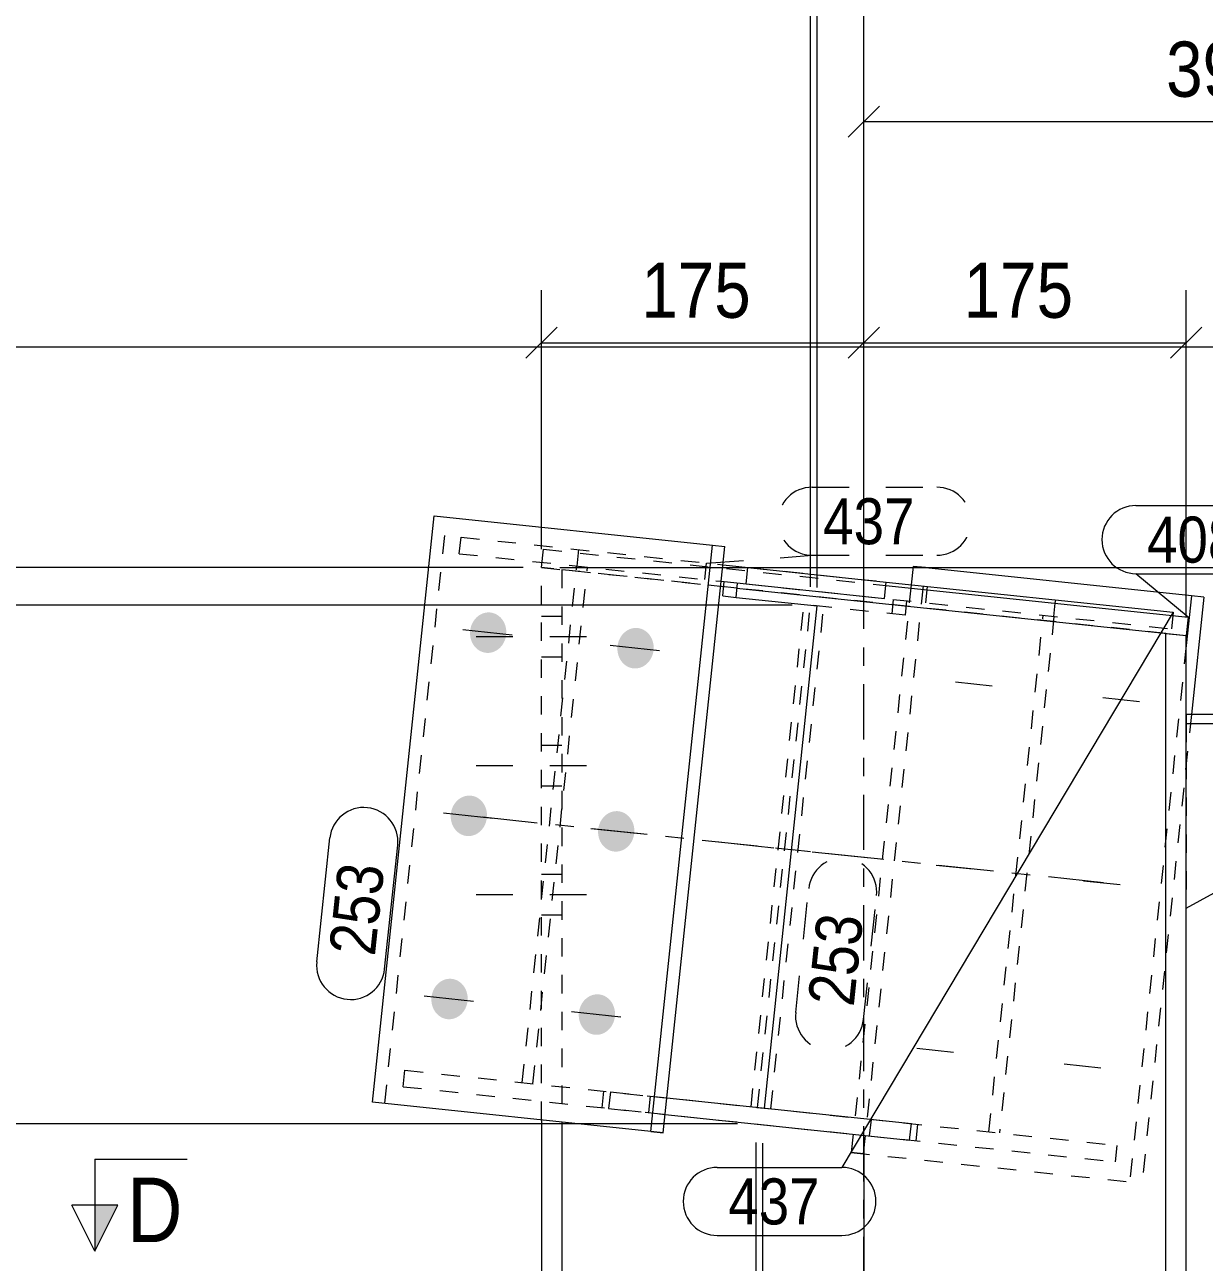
# Model space of a CAD drawing. Header units: millimetres. Extents: x 2 to 825, y 1 to 579.
# Drawn here: x 290.6 to 354.6, y 452.1 to 519.3 of the extents above; entities that cross this region are included whole.
import ezdxf

# ---------------------------------------------------------------- set-up
doc = ezdxf.new("R2010")
doc.units = ezdxf.units.MM
for name, pattern in [('XKITLINE00', [0]), ('XKITLINE01', [4, 1, -1, 1, -1]), ('XKITLINE02', [4, 2, -2]), ('XKITLINE03', [6, 3, -1, 1, -1])]:
    doc.linetypes.add(name, pattern=pattern)
for name, color, linetype, lineweight in [('Bolt', 3, 'Continuous', 0), ('Dimensions', 7, 'Continuous', 0), ('Part', 2, 'Continuous', 0), ('PartMark', 7, 'Continuous', 0), ('Section', 6, 'Continuous', 0)]:
    doc.layers.add(name, color=color, linetype=linetype, lineweight=lineweight)
doc.styles.add('ARIAL', font='ARIAL.TTF')

# ---------------------------------------------------------------- blocks, each defined once
blk = doc.blocks.new('*A13')
at = {"layer": 'Bolt'}
for points in [[(319.763, 440.941), (318.663, 440.941), (318.663, 443.141), (319.763, 443.141)], [(319.763, 440.941), (318.663, 440.941), (318.663, 443.141), (319.763, 443.141)], [(319.763, 433.941), (318.663, 433.941), (318.663, 436.141), (319.763, 436.141)], [(319.763, 433.941), (318.663, 433.941), (318.663, 436.141), (319.763, 436.141)], [(319.763, 426.941), (318.663, 426.941), (318.663, 429.141), (319.763, 429.141)], [(319.763, 426.941), (318.663, 426.941), (318.663, 429.141), (319.763, 429.141)]]:
    blk.add_hatch(color=3, dxfattribs=at).paths.add_polyline_path(points, flags=17)
at = {"layer": 'Bolt', "color": 3, "linetype": 'XKITLINE02', "lineweight": 0}
for p, q in [((319.763, 487.141), (318.663, 487.141)), ((319.763, 487.141), (318.663, 487.141)), ((321.113, 486.041), (315.113, 486.041)), ((321.113, 486.041), (315.113, 486.041)), ((319.763, 484.941), (318.663, 484.941)), ((319.763, 484.941), (318.663, 484.941)), ((319.763, 480.141), (318.663, 480.141)), ((319.763, 480.141), (318.663, 480.141)), ((321.113, 479.041), (315.113, 479.041)), ((321.113, 479.041), (315.113, 479.041)), ((319.763, 477.941), (318.663, 477.941)), ((319.763, 477.941), (318.663, 477.941)), ((319.763, 473.141), (318.663, 473.141)), ((319.763, 473.141), (318.663, 473.141)), ((321.113, 472.041), (315.113, 472.041)), ((321.113, 472.041), (315.113, 472.041)), ((319.763, 470.941), (318.663, 470.941)), ((319.763, 470.941), (318.663, 470.941))]:
    blk.add_line(p, q, dxfattribs=at)
at = {"layer": 'Bolt', "color": 3, "linetype": 'XKITLINE00', "lineweight": 0}
for p, q in [((319.763, 443.141), (318.663, 443.141)), ((319.763, 443.141), (318.663, 443.141)), ((321.113, 442.041), (315.113, 442.041)), ((321.113, 442.041), (315.113, 442.041)), ((319.763, 440.941), (318.663, 440.941)), ((319.763, 440.941), (318.663, 440.941)), ((319.763, 436.141), (318.663, 436.141)), ((319.763, 436.141), (318.663, 436.141)), ((321.113, 435.041), (315.113, 435.041)), ((321.113, 435.041), (315.113, 435.041)), ((319.763, 433.941), (318.663, 433.941)), ((319.763, 433.941), (318.663, 433.941)), ((319.763, 429.141), (318.663, 429.141)), ((319.763, 429.141), (318.663, 429.141)), ((321.113, 428.041), (315.113, 428.041)), ((321.113, 428.041), (315.113, 428.041)), ((319.763, 426.941), (318.663, 426.941)), ((319.763, 426.941), (318.663, 426.941))]:
    blk.add_line(p, q, dxfattribs=at)
blk = doc.blocks.new('*A26')
at = {"layer": 'Bolt', "color": 3, "linetype": 'XKITLINE02', "lineweight": 0}
for p, q in [((341.139, 483.596), (343.814, 483.313)), ((349.139, 482.752), (351.814, 482.469)), ((340.09, 473.651), (342.765, 473.369)), ((348.09, 472.807), (350.765, 472.525)), ((339.041, 463.706), (341.716, 463.424)), ((347.041, 462.862), (349.716, 462.58))]:
    blk.add_line(p, q, dxfattribs=at)
blk = doc.blocks.new('*A27')
at = {"layer": 'Bolt'}
for points in [[(316.742, 486.142), (316.739, 486.115), (316.734, 486.088), (316.729, 486.062), (316.724, 486.035), (316.718, 486.009), (316.711, 485.983), (316.704, 485.957), (316.696, 485.931), (316.688, 485.906), (316.679, 485.88), (316.67, 485.855), (316.66, 485.831), (316.649, 485.806), (316.638, 485.782), (316.627, 485.758), (316.615, 485.734), (316.602, 485.711), (316.589, 485.688), (316.576, 485.665), (316.562, 485.643), (316.547, 485.621), (316.532, 485.599), (316.517, 485.578), (316.501, 485.557), (316.484, 485.537), (316.468, 485.517), (316.45, 485.498), (316.433, 485.479), (316.415, 485.461), (316.396, 485.443), (316.378, 485.425), (316.358, 485.408), (316.339, 485.392), (316.319, 485.376), (316.299, 485.361), (316.278, 485.346), (316.257, 485.332), (316.236, 485.318), (316.215, 485.305), (316.193, 485.292), (316.171, 485.28), (316.149, 485.269), (316.127, 485.258), (316.104, 485.248), (316.081, 485.239), (316.058, 485.23), (316.035, 485.221), (316.012, 485.214), (315.988, 485.207), (315.965, 485.201), (315.941, 485.195), (315.917, 485.19), (315.893, 485.185), (315.869, 485.182), (315.845, 485.179), (315.821, 485.176), (315.797, 485.174), (315.773, 485.173), (315.749, 485.173), (315.725, 485.173), (315.7, 485.174), (315.676, 485.175), (315.652, 485.178), (315.628, 485.181), (315.604, 485.184), (315.581, 485.188), (315.557, 485.193), (315.533, 485.199), (315.51, 485.205), (315.487, 485.211), (315.464, 485.219), (315.441, 485.227), (315.418, 485.236), (315.396, 485.245), (315.373, 485.255), (315.351, 485.265), (315.33, 485.276), (315.308, 485.288), (315.287, 485.3), (315.266, 485.313), (315.245, 485.327), (315.225, 485.341), (315.205, 485.355), (315.185, 485.371), (315.166, 485.386), (315.147, 485.403), (315.129, 485.419), (315.11, 485.437), (315.093, 485.454), (315.075, 485.473), (315.058, 485.491), (315.042, 485.511), (315.026, 485.53), (315.01, 485.55), (314.995, 485.571), (314.98, 485.592), (314.966, 485.613), (314.952, 485.635), (314.939, 485.657), (314.926, 485.68), (314.914, 485.703), (314.902, 485.726), (314.891, 485.75), (314.88, 485.773), (314.87, 485.798), (314.86, 485.822), (314.851, 485.847), (314.842, 485.872), (314.834, 485.897), (314.827, 485.923), (314.82, 485.948), (314.814, 485.974), (314.808, 486), (314.803, 486.026), (314.798, 486.053), (314.795, 486.079), (314.791, 486.106), (314.788, 486.133), (314.786, 486.159), (314.785, 486.186), (314.784, 486.213), (314.783, 486.24), (314.783, 486.267), (314.784, 486.294), (314.785, 486.321), (314.787, 486.348), (314.79, 486.375), (314.793, 486.402), (314.797, 486.428), (314.801, 486.455), (314.806, 486.481), (314.811, 486.508), (314.817, 486.534), (314.824, 486.56), (314.831, 486.586), (314.839, 486.612), (314.847, 486.637), (314.856, 486.663), (314.865, 486.688), (314.875, 486.713), (314.886, 486.737), (314.897, 486.762), (314.908, 486.786), (314.921, 486.809), (314.933, 486.833), (314.946, 486.856), (314.96, 486.878), (314.974, 486.901), (314.988, 486.922), (315.003, 486.944), (315.019, 486.965), (315.035, 486.986), (315.051, 487.006), (315.068, 487.026), (315.085, 487.045), (315.103, 487.064), (315.121, 487.083), (315.139, 487.101), (315.158, 487.118), (315.177, 487.135), (315.197, 487.151), (315.216, 487.167), (315.237, 487.183), (315.257, 487.197), (315.278, 487.212), (315.299, 487.225), (315.32, 487.238), (315.342, 487.251), (315.364, 487.263), (315.386, 487.274), (315.409, 487.285), (315.431, 487.295), (315.454, 487.305), (315.477, 487.313), (315.5, 487.322), (315.523, 487.329), (315.547, 487.336), (315.571, 487.343), (315.594, 487.348), (315.618, 487.353), (315.642, 487.358), (315.666, 487.362), (315.69, 487.365), (315.714, 487.367), (315.738, 487.369), (315.763, 487.37), (315.787, 487.37), (315.811, 487.37), (315.835, 487.369), (315.859, 487.368), (315.883, 487.366), (315.907, 487.363), (315.931, 487.359), (315.955, 487.355), (315.978, 487.35), (316.002, 487.345), (316.025, 487.339), (316.049, 487.332), (316.072, 487.324), (316.095, 487.316), (316.117, 487.308), (316.14, 487.298), (316.162, 487.288), (316.184, 487.278), (316.206, 487.267), (316.227, 487.255), (316.248, 487.243), (316.269, 487.23), (316.29, 487.216), (316.31, 487.202), (316.33, 487.188), (316.35, 487.173), (316.369, 487.157), (316.388, 487.141), (316.407, 487.124), (316.425, 487.107), (316.443, 487.089), (316.46, 487.071), (316.477, 487.052), (316.494, 487.033), (316.51, 487.013), (316.525, 486.993), (316.541, 486.972), (316.555, 486.951), (316.57, 486.93), (316.583, 486.908), (316.597, 486.886), (316.61, 486.863), (316.622, 486.84), (316.634, 486.817), (316.645, 486.794), (316.656, 486.77), (316.666, 486.746), (316.675, 486.721), (316.684, 486.696), (316.693, 486.671), (316.701, 486.646), (316.708, 486.621), (316.715, 486.595), (316.722, 486.569), (316.727, 486.543), (316.732, 486.517), (316.737, 486.49), (316.741, 486.464), (316.744, 486.437), (316.747, 486.411), (316.749, 486.384), (316.751, 486.357), (316.752, 486.33), (316.752, 486.303), (316.752, 486.276), (316.751, 486.249), (316.75, 486.222), (316.748, 486.195), (316.746, 486.168)], [(324.743, 485.298), (324.739, 485.271), (324.735, 485.244), (324.73, 485.218), (324.724, 485.191), (324.718, 485.165), (324.712, 485.139), (324.704, 485.113), (324.697, 485.087), (324.688, 485.062), (324.68, 485.037), (324.67, 485.011), (324.66, 484.987), (324.65, 484.962), (324.639, 484.938), (324.627, 484.914), (324.615, 484.89), (324.603, 484.867), (324.59, 484.844), (324.576, 484.821), (324.562, 484.799), (324.547, 484.777), (324.532, 484.755), (324.517, 484.734), (324.501, 484.713), (324.485, 484.693), (324.468, 484.673), (324.451, 484.654), (324.433, 484.635), (324.415, 484.617), (324.397, 484.599), (324.378, 484.581), (324.359, 484.564), (324.339, 484.548), (324.319, 484.532), (324.299, 484.517), (324.279, 484.502), (324.258, 484.488), (324.237, 484.474), (324.215, 484.461), (324.194, 484.448), (324.172, 484.436), (324.15, 484.425), (324.127, 484.414), (324.105, 484.404), (324.082, 484.395), (324.059, 484.386), (324.036, 484.378), (324.012, 484.37), (323.989, 484.363), (323.965, 484.357), (323.941, 484.351), (323.918, 484.346), (323.894, 484.341), (323.87, 484.338), (323.846, 484.335), (323.821, 484.332), (323.797, 484.33), (323.773, 484.329), (323.749, 484.329), (323.725, 484.329), (323.701, 484.33), (323.677, 484.332), (323.653, 484.334), (323.629, 484.337), (323.605, 484.34), (323.581, 484.344), (323.557, 484.349), (323.534, 484.355), (323.51, 484.361), (323.487, 484.367), (323.464, 484.375), (323.441, 484.383), (323.418, 484.392), (323.396, 484.401), (323.374, 484.411), (323.352, 484.421), (323.33, 484.432), (323.308, 484.444), (323.287, 484.456), (323.266, 484.469), (323.246, 484.483), (323.225, 484.497), (323.205, 484.512), (323.186, 484.527), (323.166, 484.542), (323.147, 484.559), (323.129, 484.575), (323.111, 484.593), (323.093, 484.61), (323.075, 484.629), (323.058, 484.647), (323.042, 484.667), (323.026, 484.686), (323.01, 484.707), (322.995, 484.727), (322.98, 484.748), (322.966, 484.769), (322.952, 484.791), (322.939, 484.813), (322.926, 484.836), (322.914, 484.859), (322.902, 484.882), (322.891, 484.906), (322.88, 484.93), (322.87, 484.954), (322.86, 484.978), (322.851, 485.003), (322.843, 485.028), (322.835, 485.053), (322.827, 485.079), (322.82, 485.104), (322.814, 485.13), (322.808, 485.156), (322.803, 485.182), (322.799, 485.209), (322.795, 485.235), (322.791, 485.262), (322.789, 485.289), (322.786, 485.315), (322.785, 485.342), (322.784, 485.369), (322.783, 485.396), (322.784, 485.423), (322.784, 485.45), (322.786, 485.477), (322.788, 485.504), (322.79, 485.531), (322.793, 485.558), (322.797, 485.584), (322.801, 485.611), (322.806, 485.638), (322.812, 485.664), (322.818, 485.69), (322.824, 485.716), (322.831, 485.742), (322.839, 485.768), (322.848, 485.794), (322.856, 485.819), (322.866, 485.844), (322.876, 485.869), (322.886, 485.893), (322.897, 485.918), (322.909, 485.942), (322.921, 485.965), (322.933, 485.989), (322.946, 486.012), (322.96, 486.034), (322.974, 486.057), (322.989, 486.079), (323.004, 486.1), (323.019, 486.121), (323.035, 486.142), (323.051, 486.162), (323.068, 486.182), (323.085, 486.201), (323.103, 486.22), (323.121, 486.239), (323.139, 486.257), (323.158, 486.274), (323.177, 486.291), (323.197, 486.307), (323.217, 486.323), (323.237, 486.339), (323.257, 486.354), (323.278, 486.368), (323.299, 486.381), (323.321, 486.395), (323.342, 486.407), (323.364, 486.419), (323.386, 486.43), (323.409, 486.441), (323.431, 486.451), (323.454, 486.461), (323.477, 486.47), (323.5, 486.478), (323.524, 486.485), (323.547, 486.492), (323.571, 486.499), (323.595, 486.504), (323.618, 486.509), (323.642, 486.514), (323.666, 486.518), (323.69, 486.521), (323.714, 486.523), (323.739, 486.525), (323.763, 486.526), (323.787, 486.526), (323.811, 486.526), (323.835, 486.525), (323.859, 486.524), (323.883, 486.522), (323.907, 486.519), (323.931, 486.515), (323.955, 486.511), (323.979, 486.506), (324.002, 486.501), (324.026, 486.495), (324.049, 486.488), (324.072, 486.48), (324.095, 486.472), (324.117, 486.464), (324.14, 486.454), (324.162, 486.445), (324.184, 486.434), (324.206, 486.423), (324.228, 486.411), (324.249, 486.399), (324.27, 486.386), (324.29, 486.372), (324.311, 486.358), (324.331, 486.344), (324.35, 486.329), (324.37, 486.313), (324.389, 486.297), (324.407, 486.28), (324.425, 486.263), (324.443, 486.245), (324.461, 486.227), (324.477, 486.208), (324.494, 486.189), (324.51, 486.169), (324.526, 486.149), (324.541, 486.128), (324.556, 486.107), (324.57, 486.086), (324.584, 486.064), (324.597, 486.042), (324.61, 486.019), (324.622, 485.996), (324.634, 485.973), (324.645, 485.95), (324.656, 485.926), (324.666, 485.902), (324.676, 485.877), (324.685, 485.852), (324.693, 485.827), (324.701, 485.802), (324.709, 485.777), (324.716, 485.751), (324.722, 485.725), (324.728, 485.699), (324.733, 485.673), (324.737, 485.647), (324.741, 485.62), (324.745, 485.593), (324.747, 485.567), (324.75, 485.54), (324.751, 485.513), (324.752, 485.486), (324.753, 485.459), (324.752, 485.432), (324.752, 485.405), (324.75, 485.378), (324.748, 485.351), (324.746, 485.325)], [(315.693, 476.197), (315.69, 476.17), (315.685, 476.143), (315.68, 476.117), (315.675, 476.091), (315.669, 476.064), (315.662, 476.038), (315.655, 476.012), (315.647, 475.986), (315.639, 475.961), (315.63, 475.936), (315.621, 475.911), (315.611, 475.886), (315.6, 475.861), (315.589, 475.837), (315.578, 475.813), (315.566, 475.789), (315.553, 475.766), (315.54, 475.743), (315.527, 475.72), (315.513, 475.698), (315.498, 475.676), (315.483, 475.654), (315.468, 475.633), (315.452, 475.613), (315.435, 475.592), (315.419, 475.572), (315.401, 475.553), (315.384, 475.534), (315.366, 475.516), (315.347, 475.498), (315.328, 475.48), (315.309, 475.463), (315.29, 475.447), (315.27, 475.431), (315.25, 475.416), (315.229, 475.401), (315.208, 475.387), (315.187, 475.373), (315.166, 475.36), (315.144, 475.347), (315.122, 475.335), (315.1, 475.324), (315.078, 475.313), (315.055, 475.303), (315.032, 475.294), (315.009, 475.285), (314.986, 475.277), (314.963, 475.269), (314.939, 475.262), (314.916, 475.256), (314.892, 475.25), (314.868, 475.245), (314.844, 475.241), (314.82, 475.237), (314.796, 475.234), (314.772, 475.231), (314.748, 475.23), (314.724, 475.228), (314.7, 475.228), (314.676, 475.228), (314.651, 475.229), (314.627, 475.231), (314.603, 475.233), (314.579, 475.236), (314.555, 475.239), (314.532, 475.243), (314.508, 475.248), (314.484, 475.254), (314.461, 475.26), (314.438, 475.267), (314.415, 475.274), (314.392, 475.282), (314.369, 475.291), (314.347, 475.3), (314.324, 475.31), (314.302, 475.32), (314.281, 475.332), (314.259, 475.343), (314.238, 475.356), (314.217, 475.368), (314.196, 475.382), (314.176, 475.396), (314.156, 475.411), (314.136, 475.426), (314.117, 475.442), (314.098, 475.458), (314.079, 475.475), (314.061, 475.492), (314.043, 475.51), (314.026, 475.528), (314.009, 475.547), (313.993, 475.566), (313.976, 475.585), (313.961, 475.606), (313.946, 475.626), (313.931, 475.647), (313.917, 475.669), (313.903, 475.69), (313.89, 475.713), (313.877, 475.735), (313.865, 475.758), (313.853, 475.781), (313.842, 475.805), (313.831, 475.829), (313.821, 475.853), (313.811, 475.877), (313.802, 475.902), (313.793, 475.927), (313.785, 475.952), (313.778, 475.978), (313.771, 476.003), (313.765, 476.029), (313.759, 476.055), (313.754, 476.082), (313.749, 476.108), (313.745, 476.134), (313.742, 476.161), (313.739, 476.188), (313.737, 476.215), (313.736, 476.241), (313.734, 476.268), (313.734, 476.295), (313.734, 476.322), (313.735, 476.349), (313.736, 476.376), (313.738, 476.403), (313.741, 476.43), (313.744, 476.457), (313.748, 476.483), (313.752, 476.51), (313.757, 476.537), (313.762, 476.563), (313.768, 476.589), (313.775, 476.615), (313.782, 476.641), (313.79, 476.667), (313.798, 476.693), (313.807, 476.718), (313.816, 476.743), (313.826, 476.768), (313.837, 476.792), (313.848, 476.817), (313.859, 476.841), (313.871, 476.864), (313.884, 476.888), (313.897, 476.911), (313.911, 476.933), (313.925, 476.956), (313.939, 476.978), (313.954, 476.999), (313.97, 477.02), (313.986, 477.041), (314.002, 477.061), (314.019, 477.081), (314.036, 477.1), (314.054, 477.119), (314.072, 477.138), (314.09, 477.156), (314.109, 477.173), (314.128, 477.19), (314.147, 477.207), (314.167, 477.222), (314.188, 477.238), (314.208, 477.253), (314.229, 477.267), (314.25, 477.281), (314.271, 477.294), (314.293, 477.306), (314.315, 477.318), (314.337, 477.329), (314.359, 477.34), (314.382, 477.35), (314.405, 477.36), (314.428, 477.369), (314.451, 477.377), (314.474, 477.385), (314.498, 477.392), (314.521, 477.398), (314.545, 477.404), (314.569, 477.409), (314.593, 477.413), (314.617, 477.417), (314.641, 477.42), (314.665, 477.422), (314.689, 477.424), (314.713, 477.425), (314.738, 477.426), (314.762, 477.425), (314.786, 477.424), (314.81, 477.423), (314.834, 477.421), (314.858, 477.418), (314.882, 477.414), (314.906, 477.41), (314.929, 477.405), (314.953, 477.4), (314.976, 477.394), (314.999, 477.387), (315.023, 477.38), (315.045, 477.372), (315.068, 477.363), (315.091, 477.354), (315.113, 477.344), (315.135, 477.333), (315.157, 477.322), (315.178, 477.31), (315.199, 477.298), (315.22, 477.285), (315.241, 477.272), (315.261, 477.258), (315.281, 477.243), (315.301, 477.228), (315.32, 477.212), (315.339, 477.196), (315.358, 477.179), (315.376, 477.162), (315.394, 477.144), (315.411, 477.126), (315.428, 477.107), (315.445, 477.088), (315.461, 477.068), (315.476, 477.048), (315.492, 477.027), (315.506, 477.006), (315.521, 476.985), (315.534, 476.963), (315.548, 476.941), (315.56, 476.918), (315.573, 476.896), (315.585, 476.872), (315.596, 476.849), (315.606, 476.825), (315.617, 476.801), (315.626, 476.776), (315.635, 476.751), (315.644, 476.727), (315.652, 476.701), (315.659, 476.676), (315.666, 476.65), (315.672, 476.624), (315.678, 476.598), (315.683, 476.572), (315.688, 476.546), (315.692, 476.519), (315.695, 476.493), (315.698, 476.466), (315.7, 476.439), (315.702, 476.412), (315.703, 476.385), (315.703, 476.358), (315.703, 476.331), (315.702, 476.304), (315.701, 476.277), (315.699, 476.251), (315.696, 476.224)], [(323.694, 475.353), (323.69, 475.326), (323.686, 475.3), (323.681, 475.273), (323.675, 475.247), (323.669, 475.22), (323.663, 475.194), (323.655, 475.168), (323.648, 475.143), (323.639, 475.117), (323.631, 475.092), (323.621, 475.067), (323.611, 475.042), (323.601, 475.017), (323.59, 474.993), (323.578, 474.969), (323.566, 474.945), (323.554, 474.922), (323.54, 474.899), (323.527, 474.876), (323.513, 474.854), (323.498, 474.832), (323.483, 474.81), (323.468, 474.789), (323.452, 474.769), (323.436, 474.748), (323.419, 474.729), (323.402, 474.709), (323.384, 474.69), (323.366, 474.672), (323.348, 474.654), (323.329, 474.636), (323.31, 474.619), (323.29, 474.603), (323.27, 474.587), (323.25, 474.572), (323.23, 474.557), (323.209, 474.543), (323.188, 474.529), (323.166, 474.516), (323.145, 474.503), (323.123, 474.492), (323.101, 474.48), (323.078, 474.469), (323.056, 474.459), (323.033, 474.45), (323.01, 474.441), (322.987, 474.433), (322.963, 474.425), (322.94, 474.418), (322.916, 474.412), (322.892, 474.406), (322.869, 474.401), (322.845, 474.397), (322.821, 474.393), (322.797, 474.39), (322.772, 474.387), (322.748, 474.386), (322.724, 474.385), (322.7, 474.384), (322.676, 474.384), (322.652, 474.385), (322.628, 474.387), (322.604, 474.389), (322.58, 474.392), (322.556, 474.395), (322.532, 474.399), (322.508, 474.404), (322.485, 474.41), (322.461, 474.416), (322.438, 474.423), (322.415, 474.43), (322.392, 474.438), (322.369, 474.447), (322.347, 474.456), (322.325, 474.466), (322.303, 474.476), (322.281, 474.488), (322.259, 474.499), (322.238, 474.512), (322.217, 474.525), (322.197, 474.538), (322.176, 474.552), (322.156, 474.567), (322.137, 474.582), (322.117, 474.598), (322.098, 474.614), (322.08, 474.631), (322.062, 474.648), (322.044, 474.666), (322.026, 474.684), (322.009, 474.703), (321.993, 474.722), (321.977, 474.742), (321.961, 474.762), (321.946, 474.782), (321.931, 474.803), (321.917, 474.825), (321.903, 474.846), (321.89, 474.869), (321.877, 474.891), (321.865, 474.914), (321.853, 474.937), (321.842, 474.961), (321.831, 474.985), (321.821, 475.009), (321.811, 475.033), (321.802, 475.058), (321.794, 475.083), (321.786, 475.108), (321.778, 475.134), (321.771, 475.159), (321.765, 475.185), (321.759, 475.211), (321.754, 475.238), (321.75, 475.264), (321.746, 475.29), (321.742, 475.317), (321.74, 475.344), (321.737, 475.371), (321.736, 475.397), (321.735, 475.424), (321.734, 475.451), (321.735, 475.478), (321.735, 475.505), (321.737, 475.532), (321.739, 475.559), (321.741, 475.586), (321.744, 475.613), (321.748, 475.64), (321.752, 475.666), (321.757, 475.693), (321.763, 475.719), (321.769, 475.745), (321.775, 475.771), (321.782, 475.797), (321.79, 475.823), (321.798, 475.849), (321.807, 475.874), (321.817, 475.899), (321.827, 475.924), (321.837, 475.948), (321.848, 475.973), (321.86, 475.997), (321.872, 476.02), (321.884, 476.044), (321.897, 476.067), (321.911, 476.089), (321.925, 476.112), (321.94, 476.134), (321.955, 476.155), (321.97, 476.176), (321.986, 476.197), (322.002, 476.217), (322.019, 476.237), (322.036, 476.257), (322.054, 476.275), (322.072, 476.294), (322.09, 476.312), (322.109, 476.329), (322.128, 476.346), (322.148, 476.363), (322.168, 476.379), (322.188, 476.394), (322.208, 476.409), (322.229, 476.423), (322.25, 476.437), (322.272, 476.45), (322.293, 476.462), (322.315, 476.474), (322.337, 476.485), (322.36, 476.496), (322.382, 476.506), (322.405, 476.516), (322.428, 476.525), (322.451, 476.533), (322.475, 476.541), (322.498, 476.548), (322.522, 476.554), (322.546, 476.56), (322.569, 476.565), (322.593, 476.569), (322.617, 476.573), (322.641, 476.576), (322.665, 476.578), (322.69, 476.58), (322.714, 476.581), (322.738, 476.582), (322.762, 476.581), (322.786, 476.581), (322.81, 476.579), (322.834, 476.577), (322.858, 476.574), (322.882, 476.57), (322.906, 476.566), (322.93, 476.561), (322.953, 476.556), (322.977, 476.55), (323, 476.543), (323.023, 476.536), (323.046, 476.528), (323.068, 476.519), (323.091, 476.51), (323.113, 476.5), (323.135, 476.489), (323.157, 476.478), (323.178, 476.466), (323.2, 476.454), (323.221, 476.441), (323.241, 476.428), (323.262, 476.414), (323.282, 476.399), (323.301, 476.384), (323.321, 476.368), (323.34, 476.352), (323.358, 476.335), (323.376, 476.318), (323.394, 476.3), (323.411, 476.282), (323.428, 476.263), (323.445, 476.244), (323.461, 476.224), (323.477, 476.204), (323.492, 476.183), (323.507, 476.162), (323.521, 476.141), (323.535, 476.119), (323.548, 476.097), (323.561, 476.075), (323.573, 476.052), (323.585, 476.028), (323.596, 476.005), (323.607, 475.981), (323.617, 475.957), (323.627, 475.932), (323.636, 475.908), (323.644, 475.883), (323.652, 475.857), (323.66, 475.832), (323.666, 475.806), (323.673, 475.78), (323.678, 475.754), (323.684, 475.728), (323.688, 475.702), (323.692, 475.675), (323.695, 475.649), (323.698, 475.622), (323.7, 475.595), (323.702, 475.568), (323.703, 475.541), (323.704, 475.514), (323.703, 475.487), (323.703, 475.46), (323.701, 475.434), (323.699, 475.407), (323.697, 475.38)], [(314.644, 466.252), (314.641, 466.225), (314.636, 466.199), (314.631, 466.172), (314.626, 466.146), (314.62, 466.119), (314.613, 466.093), (314.606, 466.067), (314.598, 466.042), (314.59, 466.016), (314.581, 465.991), (314.572, 465.966), (314.562, 465.941), (314.551, 465.916), (314.54, 465.892), (314.529, 465.868), (314.517, 465.844), (314.504, 465.821), (314.491, 465.798), (314.478, 465.775), (314.464, 465.753), (314.449, 465.731), (314.434, 465.71), (314.419, 465.688), (314.403, 465.668), (314.386, 465.647), (314.369, 465.628), (314.352, 465.608), (314.335, 465.589), (314.317, 465.571), (314.298, 465.553), (314.279, 465.536), (314.26, 465.519), (314.241, 465.502), (314.221, 465.486), (314.201, 465.471), (314.18, 465.456), (314.159, 465.442), (314.138, 465.428), (314.117, 465.415), (314.095, 465.403), (314.073, 465.391), (314.051, 465.379), (314.029, 465.369), (314.006, 465.358), (313.983, 465.349), (313.96, 465.34), (313.937, 465.332), (313.914, 465.324), (313.89, 465.317), (313.867, 465.311), (313.843, 465.305), (313.819, 465.3), (313.795, 465.296), (313.771, 465.292), (313.747, 465.289), (313.723, 465.286), (313.699, 465.285), (313.675, 465.284), (313.651, 465.283), (313.626, 465.283), (313.602, 465.284), (313.578, 465.286), (313.554, 465.288), (313.53, 465.291), (313.506, 465.294), (313.483, 465.299), (313.459, 465.303), (313.435, 465.309), (313.412, 465.315), (313.389, 465.322), (313.366, 465.329), (313.343, 465.337), (313.32, 465.346), (313.298, 465.355), (313.275, 465.365), (313.253, 465.376), (313.232, 465.387), (313.21, 465.398), (313.189, 465.411), (313.168, 465.424), (313.147, 465.437), (313.127, 465.451), (313.107, 465.466), (313.087, 465.481), (313.068, 465.497), (313.049, 465.513), (313.03, 465.53), (313.012, 465.547), (312.994, 465.565), (312.977, 465.583), (312.96, 465.602), (312.944, 465.621), (312.927, 465.641), (312.912, 465.661), (312.897, 465.681), (312.882, 465.702), (312.868, 465.724), (312.854, 465.746), (312.841, 465.768), (312.828, 465.79), (312.815, 465.813), (312.804, 465.836), (312.792, 465.86), (312.782, 465.884), (312.772, 465.908), (312.762, 465.932), (312.753, 465.957), (312.744, 465.982), (312.736, 466.007), (312.729, 466.033), (312.722, 466.059), (312.716, 466.084), (312.71, 466.111), (312.705, 466.137), (312.7, 466.163), (312.696, 466.19), (312.693, 466.216), (312.69, 466.243), (312.688, 466.27), (312.686, 466.297), (312.685, 466.323), (312.685, 466.35), (312.685, 466.377), (312.686, 466.404), (312.687, 466.431), (312.689, 466.458), (312.692, 466.485), (312.695, 466.512), (312.699, 466.539), (312.703, 466.565), (312.708, 466.592), (312.713, 466.618), (312.719, 466.644), (312.726, 466.671), (312.733, 466.697), (312.741, 466.722), (312.749, 466.748), (312.758, 466.773), (312.767, 466.798), (312.777, 466.823), (312.788, 466.848), (312.799, 466.872), (312.81, 466.896), (312.822, 466.92), (312.835, 466.943), (312.848, 466.966), (312.862, 466.989), (312.876, 467.011), (312.89, 467.033), (312.905, 467.054), (312.921, 467.075), (312.937, 467.096), (312.953, 467.116), (312.97, 467.136), (312.987, 467.156), (313.005, 467.175), (313.023, 467.193), (313.041, 467.211), (313.06, 467.228), (313.079, 467.245), (313.098, 467.262), (313.118, 467.278), (313.138, 467.293), (313.159, 467.308), (313.18, 467.322), (313.201, 467.336), (313.222, 467.349), (313.244, 467.361), (313.266, 467.373), (313.288, 467.385), (313.31, 467.395), (313.333, 467.405), (313.356, 467.415), (313.379, 467.424), (313.402, 467.432), (313.425, 467.44), (313.449, 467.447), (313.472, 467.453), (313.496, 467.459), (313.52, 467.464), (313.544, 467.468), (313.568, 467.472), (313.592, 467.475), (313.616, 467.477), (313.64, 467.479), (313.664, 467.48), (313.689, 467.481), (313.713, 467.481), (313.737, 467.48), (313.761, 467.478), (313.785, 467.476), (313.809, 467.473), (313.833, 467.47), (313.857, 467.465), (313.88, 467.461), (313.904, 467.455), (313.927, 467.449), (313.95, 467.442), (313.974, 467.435), (313.996, 467.427), (314.019, 467.418), (314.042, 467.409), (314.064, 467.399), (314.086, 467.388), (314.108, 467.377), (314.129, 467.365), (314.15, 467.353), (314.171, 467.34), (314.192, 467.327), (314.212, 467.313), (314.232, 467.298), (314.252, 467.283), (314.271, 467.267), (314.29, 467.251), (314.309, 467.234), (314.327, 467.217), (314.345, 467.199), (314.362, 467.181), (314.379, 467.162), (314.396, 467.143), (314.412, 467.123), (314.427, 467.103), (314.443, 467.083), (314.457, 467.062), (314.472, 467.04), (314.485, 467.018), (314.499, 466.996), (314.511, 466.974), (314.524, 466.951), (314.535, 466.928), (314.547, 466.904), (314.557, 466.88), (314.568, 466.856), (314.577, 466.831), (314.586, 466.807), (314.595, 466.782), (314.603, 466.756), (314.61, 466.731), (314.617, 466.705), (314.623, 466.679), (314.629, 466.653), (314.634, 466.627), (314.639, 466.601), (314.643, 466.574), (314.646, 466.548), (314.649, 466.521), (314.651, 466.494), (314.653, 466.467), (314.654, 466.44), (314.654, 466.414), (314.654, 466.387), (314.653, 466.36), (314.652, 466.333), (314.65, 466.306), (314.647, 466.279)], [(322.645, 465.408), (322.641, 465.381), (322.637, 465.355), (322.632, 465.328), (322.626, 465.302), (322.62, 465.275), (322.614, 465.249), (322.606, 465.223), (322.599, 465.198), (322.59, 465.172), (322.582, 465.147), (322.572, 465.122), (322.562, 465.097), (322.552, 465.072), (322.541, 465.048), (322.529, 465.024), (322.517, 465), (322.504, 464.977), (322.491, 464.954), (322.478, 464.931), (322.464, 464.909), (322.449, 464.887), (322.434, 464.866), (322.419, 464.845), (322.403, 464.824), (322.387, 464.804), (322.37, 464.784), (322.353, 464.764), (322.335, 464.745), (322.317, 464.727), (322.299, 464.709), (322.28, 464.692), (322.261, 464.675), (322.241, 464.658), (322.221, 464.642), (322.201, 464.627), (322.181, 464.612), (322.16, 464.598), (322.139, 464.584), (322.117, 464.571), (322.096, 464.559), (322.074, 464.547), (322.051, 464.535), (322.029, 464.525), (322.006, 464.515), (321.984, 464.505), (321.961, 464.496), (321.937, 464.488), (321.914, 464.48), (321.891, 464.473), (321.867, 464.467), (321.843, 464.461), (321.819, 464.456), (321.796, 464.452), (321.772, 464.448), (321.747, 464.445), (321.723, 464.443), (321.699, 464.441), (321.675, 464.44), (321.651, 464.439), (321.627, 464.439), (321.603, 464.44), (321.579, 464.442), (321.555, 464.444), (321.531, 464.447), (321.507, 464.45), (321.483, 464.455), (321.459, 464.459), (321.436, 464.465), (321.412, 464.471), (321.389, 464.478), (321.366, 464.485), (321.343, 464.493), (321.32, 464.502), (321.298, 464.511), (321.276, 464.521), (321.254, 464.532), (321.232, 464.543), (321.21, 464.555), (321.189, 464.567), (321.168, 464.58), (321.148, 464.593), (321.127, 464.607), (321.107, 464.622), (321.088, 464.637), (321.068, 464.653), (321.049, 464.669), (321.031, 464.686), (321.013, 464.703), (320.995, 464.721), (320.977, 464.739), (320.96, 464.758), (320.944, 464.777), (320.928, 464.797), (320.912, 464.817), (320.897, 464.837), (320.882, 464.858), (320.868, 464.88), (320.854, 464.902), (320.841, 464.924), (320.828, 464.946), (320.816, 464.969), (320.804, 464.992), (320.793, 465.016), (320.782, 465.04), (320.772, 465.064), (320.762, 465.089), (320.753, 465.113), (320.745, 465.138), (320.737, 465.164), (320.729, 465.189), (320.722, 465.215), (320.716, 465.241), (320.71, 465.267), (320.705, 465.293), (320.701, 465.319), (320.697, 465.346), (320.693, 465.372), (320.691, 465.399), (320.688, 465.426), (320.687, 465.453), (320.686, 465.48), (320.685, 465.506), (320.685, 465.533), (320.686, 465.56), (320.688, 465.587), (320.69, 465.614), (320.692, 465.641), (320.695, 465.668), (320.699, 465.695), (320.703, 465.721), (320.708, 465.748), (320.714, 465.774), (320.72, 465.801), (320.726, 465.827), (320.733, 465.853), (320.741, 465.878), (320.749, 465.904), (320.758, 465.929), (320.768, 465.954), (320.778, 465.979), (320.788, 466.004), (320.799, 466.028), (320.811, 466.052), (320.823, 466.076), (320.835, 466.099), (320.848, 466.122), (320.862, 466.145), (320.876, 466.167), (320.891, 466.189), (320.906, 466.21), (320.921, 466.232), (320.937, 466.252), (320.953, 466.273), (320.97, 466.292), (320.987, 466.312), (321.005, 466.331), (321.023, 466.349), (321.041, 466.367), (321.06, 466.384), (321.079, 466.401), (321.099, 466.418), (321.119, 466.434), (321.139, 466.449), (321.159, 466.464), (321.18, 466.478), (321.201, 466.492), (321.223, 466.505), (321.244, 466.517), (321.266, 466.529), (321.288, 466.541), (321.311, 466.551), (321.333, 466.562), (321.356, 466.571), (321.379, 466.58), (321.402, 466.588), (321.426, 466.596), (321.449, 466.603), (321.473, 466.609), (321.496, 466.615), (321.52, 466.62), (321.544, 466.624), (321.568, 466.628), (321.592, 466.631), (321.616, 466.633), (321.641, 466.635), (321.665, 466.636), (321.689, 466.637), (321.713, 466.637), (321.737, 466.636), (321.761, 466.634), (321.785, 466.632), (321.809, 466.629), (321.833, 466.626), (321.857, 466.621), (321.881, 466.617), (321.904, 466.611), (321.928, 466.605), (321.951, 466.598), (321.974, 466.591), (321.997, 466.583), (322.019, 466.574), (322.042, 466.565), (322.064, 466.555), (322.086, 466.544), (322.108, 466.533), (322.129, 466.522), (322.151, 466.509), (322.172, 466.496), (322.192, 466.483), (322.213, 466.469), (322.233, 466.454), (322.252, 466.439), (322.272, 466.423), (322.291, 466.407), (322.309, 466.39), (322.327, 466.373), (322.345, 466.355), (322.362, 466.337), (322.379, 466.318), (322.396, 466.299), (322.412, 466.279), (322.428, 466.259), (322.443, 466.239), (322.458, 466.218), (322.472, 466.196), (322.486, 466.174), (322.499, 466.152), (322.512, 466.13), (322.524, 466.107), (322.536, 466.084), (322.547, 466.06), (322.558, 466.036), (322.568, 466.012), (322.578, 465.987), (322.587, 465.963), (322.595, 465.938), (322.603, 465.913), (322.611, 465.887), (322.617, 465.861), (322.624, 465.835), (322.629, 465.809), (322.635, 465.783), (322.639, 465.757), (322.643, 465.73), (322.646, 465.704), (322.649, 465.677), (322.651, 465.65), (322.653, 465.623), (322.654, 465.597), (322.654, 465.57), (322.654, 465.543), (322.654, 465.516), (322.652, 465.489), (322.65, 465.462), (322.648, 465.435)]]:
    blk.add_hatch(color=3, dxfattribs=at).paths.add_polyline_path(points, flags=17)
at = {"layer": 'Bolt', "color": 3, "linetype": 'XKITLINE00', "lineweight": 0}
for p, q in [((317.061, 486.135), (314.385, 486.417)), ((325.061, 485.291), (322.386, 485.573)), ((316.012, 476.19), (313.336, 476.473)), ((324.012, 475.346), (321.337, 475.629)), ((314.963, 466.246), (312.287, 466.528)), ((322.963, 465.402), (320.288, 465.684))]:
    blk.add_line(p, q, dxfattribs=at)
blk = doc.blocks.new('*A28')
at = {"layer": 'Part', "color": 7, "linetype": 'XKITLINE03', "lineweight": 0}
blk.add_line((336.163, 402.474), (336.163, 497.958), dxfattribs=at)
at = {"layer": 'Part', "color": 7, "linetype": 'XKITLINE01', "lineweight": 0}
for p, q in [((318.663, 459.822), (318.663, 489.804)), ((318.663, 489.804), (319.763, 489.688)), ((352.563, 486.228), (319.763, 489.688)), ((319.763, 489.688), (319.763, 459.706))]:
    blk.add_line(p, q, dxfattribs=at)
at = {"layer": 'Part', "color": 2, "linetype": 'XKITLINE00', "lineweight": 0}
for p, q in [((352.563, 402.474), (352.563, 486.228)), ((352.563, 486.228), (353.663, 486.112)), ((353.663, 402.474), (353.663, 486.112)), ((318.663, 459.822), (318.663, 402.474)), ((319.763, 459.706), (319.763, 402.474))]:
    blk.add_line(p, q, dxfattribs=at)
blk = doc.blocks.new('*A29')
at = {"layer": 'Part', "color": 2, "linetype": 'XKITLINE00', "lineweight": 0}
for p, q in [((381.456, 481.822), (353.663, 481.822)), ((360.295, 481.322), (360.295, 481.822)), ((375.656, 481.322), (375.656, 481.822)), ((381.456, 481.322), (381.456, 481.822)), ((381.456, 481.322), (353.663, 481.322))]:
    blk.add_line(p, q, dxfattribs=at)
at = {"layer": 'Part', "color": 7, "linetype": 'XKITLINE01', "lineweight": 0}
for p, q in [((353.663, 481.822), (353.663, 481.322)), ((353.663, 481.322), (353.663, 481.822)), ((363.359, 481.322), (363.359, 481.822))]:
    blk.add_line(p, q, dxfattribs=at)
blk = doc.blocks.new('*A30')
at = {"layer": 'Part', "color": 7, "linetype": 'XKITLINE01', "lineweight": 0}
for p, q in [((372.028, 481.323), (353.663, 481.322)), ((353.663, 481.322), (353.663, 471.322)), ((372.027, 481.322), (372.028, 481.323)), ((372.028, 481.323), (372.027, 481.322))]:
    blk.add_line(p, q, dxfattribs=at)
at = {"layer": 'Part', "color": 2, "linetype": 'XKITLINE00', "lineweight": 0}
blk.add_line((353.663, 471.322), (372.027, 481.322), dxfattribs=at)
blk = doc.blocks.new('*A32')
at = {"layer": 'Part', "color": 7, "linetype": 'XKITLINE01', "lineweight": 0}
for p, q in [((318.663, 489.804), (318.768, 490.798)), ((318.768, 490.798), (337.362, 488.837)), ((329.274, 488.684), (318.663, 489.804))]:
    blk.add_line(p, q, dxfattribs=at)
at = {"layer": 'Part', "color": 2, "linetype": 'XKITLINE00', "lineweight": 0}
for p, q in [((329.274, 488.684), (353.663, 486.112)), ((337.362, 488.837), (353.768, 487.106)), ((353.768, 487.106), (353.663, 486.112))]:
    blk.add_line(p, q, dxfattribs=at)
blk = doc.blocks.new('*A54')
at = {"layer": 'Part', "color": 7, "linetype": 'XKITLINE01', "lineweight": 0}
for p, q in [((314.2, 490.56), (314.294, 491.455)), ((314.294, 491.455), (328.517, 489.955)), ((314.2, 490.56), (328.423, 489.059)), ((320.598, 489.885), (320.692, 490.78)), ((317.62, 461.842), (320.578, 489.887)), ((318.198, 461.782), (321.156, 489.826)), ((327.534, 489.153), (327.628, 490.048)), ((328.499, 488.263), (328.581, 489.043)), ((328.499, 488.263), (329.222, 488.187)), ((330.036, 460.533), (332.912, 487.798)), ((311.148, 461.62), (311.242, 462.515)), ((311.242, 462.515), (325.465, 461.015)), ((311.148, 461.62), (325.37, 460.12)), ((321.959, 460.48), (322.053, 461.375)), ((324.481, 460.214), (324.576, 461.109)), ((324.796, 461.086), (325.465, 461.015))]:
    blk.add_line(p, q, dxfattribs=at)
at = {"layer": 'Part', "color": 2, "linetype": 'XKITLINE00', "lineweight": 0}
for p, q in [((328.517, 489.955), (337.381, 489.02)), ((328.423, 489.059), (337.287, 488.125)), ((329.222, 488.187), (329.304, 488.967)), ((337.287, 488.125), (337.381, 489.02)), ((329.222, 488.187), (333.635, 487.722)), ((330.759, 460.457), (333.635, 487.722)), ((325.465, 461.015), (338.742, 459.615)), ((325.37, 460.12), (338.647, 458.72)), ((338.647, 458.72), (338.742, 459.615))]:
    blk.add_line(p, q, dxfattribs=at)
at = {"layer": 'Part', "color": 7, "linetype": 'XKITLINE03', "lineweight": 0}
blk.add_line((336.335, 474.047), (314.929, 476.305), dxfattribs=at)
blk = doc.blocks.new('*A55')
at = {"layer": 'Part', "color": 7, "linetype": 'XKITLINE01', "lineweight": 0}
for p, q in [((329.774, 488.917), (329.868, 489.812)), ((329.868, 489.812), (337.381, 489.02)), ((329.774, 488.917), (352.86, 486.482)), ((339.526, 487.888), (339.621, 488.783)), ((330.385, 460.496), (333.261, 487.761)), ((338.397, 487.219), (333.261, 487.761)), ((337.756, 488.075), (337.674, 487.296)), ((338.479, 487.999), (338.397, 487.219)), ((346.537, 487.869), (346.462, 487.157)), ((331.108, 460.42), (333.984, 487.685)), ((342.946, 459.171), (345.904, 487.216)), ((346.482, 487.155), (343.524, 459.11)), ((352.935, 487.194), (352.86, 486.482)), ((322.402, 461.338), (322.308, 460.443)), ((322.402, 461.338), (349.902, 458.437)), ((322.308, 460.443), (349.808, 457.542)), ((336.474, 458.949), (336.568, 459.844)), ((338.997, 458.683), (339.091, 459.578)), ((349.902, 458.437), (349.808, 457.542))]:
    blk.add_line(p, q, dxfattribs=at)
at = {"layer": 'Part', "color": 2, "linetype": 'XKITLINE00', "lineweight": 0}
for p, q in [((337.381, 489.02), (352.955, 487.377)), ((346.557, 488.052), (346.537, 487.869)), ((352.955, 487.377), (352.935, 487.194))]:
    blk.add_line(p, q, dxfattribs=at)
at = {"layer": 'Part', "color": 7, "linetype": 'XKITLINE03', "lineweight": 0}
blk.add_line((349.173, 472.693), (327.767, 474.95), dxfattribs=at)
blk = doc.blocks.new('*A56')
at = {"layer": 'Part', "color": 7, "linetype": 'XKITLINE01', "lineweight": 0}
for p, q in [((336.149, 457.978), (339.506, 489.801)), ((339.506, 489.801), (338.837, 489.872)), ((338.732, 488.877), (335.48, 458.048)), ((353.663, 485.573), (350.592, 456.454)), ((353.944, 481.822), (351.26, 456.384)), ((336.149, 457.978), (335.48, 458.048)), ((335.48, 458.048), (351.26, 456.384))]:
    blk.add_line(p, q, dxfattribs=at)
at = {"layer": 'Part', "color": 2, "linetype": 'XKITLINE00', "lineweight": 0}
for p, q in [((338.837, 489.872), (338.732, 488.877)), ((353.949, 488.278), (338.837, 489.872)), ((353.949, 488.278), (353.663, 485.573)), ((354.617, 488.207), (353.944, 481.822)), ((354.617, 488.207), (353.949, 488.278))]:
    blk.add_line(p, q, dxfattribs=at)
blk = doc.blocks.new('*A57')
at = {"layer": 'Part', "color": 2, "linetype": 'XKITLINE00', "lineweight": 0}
for p, q in [((309.485, 460.79), (312.842, 492.614)), ((312.842, 492.614), (327.953, 491.019)), ((324.596, 459.196), (327.953, 491.019)), ((325.265, 459.125), (328.622, 490.949)), ((327.953, 491.019), (328.622, 490.949)), ((324.596, 459.196), (309.485, 460.79)), ((325.265, 459.125), (324.596, 459.196))]:
    blk.add_line(p, q, dxfattribs=at)
at = {"layer": 'Part', "color": 7, "linetype": 'XKITLINE01', "lineweight": 0}
for p, q in [((310.154, 460.72), (313.511, 492.543)), ((327.953, 491.019), (328.622, 490.949)), ((324.596, 459.196), (325.265, 459.125))]:
    blk.add_line(p, q, dxfattribs=at)
blk = doc.blocks.new('*A161')
at = {"layer": 'Dimensions', "color": 7, "linetype": 'XKITLINE00', "lineweight": 0}
blk.add_line((374.209, 501.772), (202.894, 501.772), dxfattribs=at)
blk = doc.blocks.new('*A168')
at = {"layer": 'Dimensions', "color": 7, "linetype": 'XKITLINE00', "lineweight": 0}
blk.add_line((317.663, 489.804), (211.894, 489.804), dxfattribs=at)
blk = doc.blocks.new('*A169')
at = {"layer": 'Dimensions', "color": 7, "linetype": 'XKITLINE00', "lineweight": 0}
blk.add_line((317.663, 489.804), (221.313, 489.804), dxfattribs=at)
blk = doc.blocks.new('*A170')
at = {"layer": 'Dimensions', "color": 7, "linetype": 'XKITLINE00', "lineweight": 0}
blk.add_line((329.303, 459.6), (240.313, 459.6), dxfattribs=at)
blk = doc.blocks.new('*A171')
at = {"layer": 'Dimensions', "color": 7, "linetype": 'XKITLINE00', "lineweight": 0}
blk.add_line((317.663, 489.804), (267.313, 489.804), dxfattribs=at)
blk = doc.blocks.new('*A187')
at = {"layer": 'Dimensions', "color": 7, "linetype": 'XKITLINE00', "lineweight": 0}
blk.add_line((319.663, 489.804), (442.563, 489.804), dxfattribs=at)
blk = doc.blocks.new('*A188')
at = {"layer": 'Dimensions', "color": 7, "linetype": 'XKITLINE00', "lineweight": 0}
for p, q in [((330.303, 458.6), (330.303, 439.614)), ((330.652, 458.563), (330.652, 439.614)), ((331.152, 442.862), (329.455, 441.165)), ((331.501, 442.862), (329.804, 441.165)), ((330.303, 442.014), (330.652, 442.014))]:
    blk.add_line(p, q, dxfattribs=at)
at = {"layer": 'Dimensions', "color": 3}
for p in [(330.303, 442.014), (330.652, 442.014)]:
    blk.add_point(p, dxfattribs=at)
at = {"layer": 'Dimensions', "color": 3, "style": 'ARIAL', "width": 0.85}
blk.add_text('3', height=3, dxfattribs=at).set_placement((329.365, 443.364))
blk = doc.blocks.new('*A189')
at = {"layer": 'Dimensions', "color": 7, "linetype": 'XKITLINE00', "lineweight": 0}
for p, q in [((330.652, 458.563), (330.652, 439.164)), ((336.163, 458.563), (336.163, 439.164)), ((331.501, 442.862), (329.804, 441.165)), ((337.012, 442.862), (335.315, 441.165)), ((330.652, 442.014), (336.163, 442.014))]:
    blk.add_line(p, q, dxfattribs=at)
at = {"layer": 'Dimensions', "color": 3}
for p in [(330.652, 442.014), (336.163, 442.014)]:
    blk.add_point(p, dxfattribs=at)
at = {"layer": 'Dimensions', "color": 3, "style": 'ARIAL', "width": 0.85}
blk.add_text('55', height=3, dxfattribs=at).set_placement((331.183, 437.664))
blk = doc.blocks.new('*A190')
at = {"layer": 'Dimensions', "color": 7, "linetype": 'XKITLINE00', "lineweight": 0}
for p, q in [((333.273, 488.76), (333.273, 528.864)), ((333.622, 488.723), (333.622, 528.864)), ((334.122, 526.862), (332.425, 525.165)), ((334.471, 526.862), (332.774, 525.165)), ((333.273, 526.014), (333.622, 526.014))]:
    blk.add_line(p, q, dxfattribs=at)
at = {"layer": 'Dimensions', "color": 3}
for p in [(333.273, 526.014), (333.622, 526.014)]:
    blk.add_point(p, dxfattribs=at)
at = {"layer": 'Dimensions', "color": 3, "style": 'ARIAL', "width": 0.85}
blk.add_text('3', height=3, dxfattribs=at).set_placement((332.335, 527.364))
blk = doc.blocks.new('*A191')
at = {"layer": 'Dimensions', "color": 7, "linetype": 'XKITLINE00', "lineweight": 0}
for p, q in [((333.622, 488.723), (333.622, 528.414)), ((336.163, 488.958), (336.163, 528.414)), ((334.471, 526.862), (332.774, 525.165)), ((337.012, 526.862), (335.315, 525.165)), ((333.622, 526.014), (336.163, 526.014))]:
    blk.add_line(p, q, dxfattribs=at)
at = {"layer": 'Dimensions', "color": 3}
for p in [(333.622, 526.014), (336.163, 526.014)]:
    blk.add_point(p, dxfattribs=at)
at = {"layer": 'Dimensions', "color": 3, "style": 'ARIAL', "width": 0.85}
blk.add_text('25', height=3, dxfattribs=at).set_placement((332.668, 521.664))
blk = doc.blocks.new('*A192')
at = {"layer": 'Dimensions', "color": 7, "linetype": 'XKITLINE00', "lineweight": 0}
for p, q in [((336.163, 488.958), (336.163, 516.864)), ((375.656, 502.772), (375.656, 516.864)), ((337.012, 514.862), (335.315, 513.165)), ((376.505, 514.862), (374.808, 513.165)), ((336.163, 514.014), (375.656, 514.014))]:
    blk.add_line(p, q, dxfattribs=at)
at = {"layer": 'Dimensions', "color": 3}
for p in [(336.163, 514.014), (375.656, 514.014)]:
    blk.add_point(p, dxfattribs=at)
at = {"layer": 'Dimensions', "color": 3, "style": 'ARIAL', "width": 0.85}
blk.add_text('395', height=3, dxfattribs=at).set_placement((352.572, 515.364))
blk = doc.blocks.new('*A194')
at = {"layer": 'Dimensions', "color": 7, "linetype": 'XKITLINE00', "lineweight": 0}
blk.add_line((319.663, 489.804), (410.563, 489.804), dxfattribs=at)
blk = doc.blocks.new('*A195')
at = {"layer": 'Dimensions', "color": 7, "linetype": 'XKITLINE00', "lineweight": 0}
for p, q in [((318.663, 490.804), (318.663, 504.864)), ((336.163, 488.958), (336.163, 504.864)), ((319.512, 502.862), (317.815, 501.165)), ((337.012, 502.862), (335.315, 501.165)), ((318.663, 502.014), (336.163, 502.014))]:
    blk.add_line(p, q, dxfattribs=at)
at = {"layer": 'Dimensions', "color": 3}
for p in [(318.663, 502.014), (336.163, 502.014)]:
    blk.add_point(p, dxfattribs=at)
at = {"layer": 'Dimensions', "color": 3, "style": 'ARIAL', "width": 0.85}
blk.add_text('175', height=3, dxfattribs=at).set_placement((324.076, 503.364))
blk = doc.blocks.new('*A196')
at = {"layer": 'Dimensions', "color": 7, "linetype": 'XKITLINE00', "lineweight": 0}
for p, q in [((336.163, 488.958), (336.163, 504.864)), ((353.663, 487.112), (353.663, 504.864)), ((337.012, 502.862), (335.315, 501.165)), ((354.512, 502.862), (352.815, 501.165)), ((336.163, 502.014), (353.663, 502.014))]:
    blk.add_line(p, q, dxfattribs=at)
at = {"layer": 'Dimensions', "color": 3}
for p in [(336.163, 502.014), (353.663, 502.014)]:
    blk.add_point(p, dxfattribs=at)
at = {"layer": 'Dimensions', "color": 3, "style": 'ARIAL', "width": 0.85}
blk.add_text('175', height=3, dxfattribs=at).set_placement((341.576, 503.364))
blk = doc.blocks.new('*A200')
at = {"layer": 'PartMark', "color": 7, "linetype": 'XKITLINE00', "lineweight": 0}
for p, q in [((306.466, 468.399), (307.176, 475.124)), ((310.146, 468.011), (310.855, 474.736))]:
    blk.add_line(p, q, dxfattribs=at)
for centre, start, end in [((309.016, 474.93), 353.97836, 173.97836), ((308.306, 468.205), 173.97836, 353.97836)]:
    blk.add_arc(centre, 1.85, start, end, dxfattribs=at)
at = {"layer": 'PartMark', "color": 3, "style": 'ARIAL', "width": 0.85}
blk.add_text('253', height=2.5, rotation=83.97842, dxfattribs=at).set_placement((309.612, 468.67))
blk = doc.blocks.new('*A201')
at = {"layer": 'PartMark', "color": 7, "linetype": 'XKITLINE02', "lineweight": 0}
for p, q in [((332.461, 465.657), (333.171, 472.382)), ((336.141, 465.269), (336.851, 471.994))]:
    blk.add_line(p, q, dxfattribs=at)
for centre, start, end in [((335.011, 472.188), 353.97836, 173.97836), ((334.301, 465.463), 173.97836, 353.97836)]:
    blk.add_arc(centre, 1.85, start, end, dxfattribs=at)
at = {"layer": 'PartMark', "color": 3, "style": 'ARIAL', "width": 0.85}
blk.add_text('253', height=2.5, rotation=83.97842, dxfattribs=at).set_placement((335.607, 465.928))
blk = doc.blocks.new('*A202')
at = {"layer": 'PartMark', "color": 7, "linetype": 'XKITLINE00', "lineweight": 0}
for p, q in [((352.955, 487.377), (334.967, 457.244)), ((328.204, 457.244), (334.967, 457.244)), ((328.204, 453.544), (334.967, 453.544))]:
    blk.add_line(p, q, dxfattribs=at)
for centre, start, end in [((328.204, 455.394), 90, 270), ((334.967, 455.394), 270, 90)]:
    blk.add_arc(centre, 1.85, start, end, dxfattribs=at)
at = {"layer": 'PartMark', "color": 3, "style": 'ARIAL', "width": 0.85}
blk.add_text('437', height=2.5, dxfattribs=at).set_placement((328.804, 454.144))
blk = doc.blocks.new('*A203')
at = {"layer": 'PartMark', "color": 7, "linetype": 'XKITLINE02', "lineweight": 0}
for p, q in [((333.357, 494.17), (340.12, 494.17)), ((327.628, 490.048), (333.357, 490.47)), ((333.357, 490.47), (340.12, 490.47))]:
    blk.add_line(p, q, dxfattribs=at)
for centre, start, end in [((333.357, 492.32), 90, 270), ((340.12, 492.32), 270, 90)]:
    blk.add_arc(centre, 1.85, start, end, dxfattribs=at)
at = {"layer": 'PartMark', "color": 3, "style": 'ARIAL', "width": 0.85}
blk.add_text('437', height=2.5, dxfattribs=at).set_placement((333.957, 491.07))
blk = doc.blocks.new('*A207')
at = {"layer": 'PartMark', "color": 7, "linetype": 'XKITLINE00', "lineweight": 0}
for p, q in [((350.935, 493.174), (357.698, 493.174)), ((350.935, 489.474), (357.698, 489.474)), ((353.768, 487.106), (350.935, 489.474))]:
    blk.add_line(p, q, dxfattribs=at)
for centre, start, end in [((350.935, 491.324), 90, 270), ((357.698, 491.324), 270, 90)]:
    blk.add_arc(centre, 1.85, start, end, dxfattribs=at)
at = {"layer": 'PartMark', "color": 3, "style": 'ARIAL', "width": 0.85}
blk.add_text('408', height=2.5, dxfattribs=at).set_placement((351.535, 490.074))
blk = doc.blocks.new('*A219')
at = {"layer": 'Section'}
blk.add_hatch(color=3, dxfattribs=at).paths.add_polyline_path([(295.669, 455.185), (294.419, 452.685), (294.419, 455.185)], flags=17)
at = {"layer": 'Section', "color": 1, "linetype": 'XKITLINE00', "lineweight": 0}
for q in [(299.419, 457.685), (294.419, 452.685)]:
    blk.add_line((294.419, 457.685), q, dxfattribs=at)
at = {"layer": 'Section', "color": 3, "linetype": 'XKITLINE00', "lineweight": 0}
for p, q in [((294.419, 452.685), (293.169, 455.185)), ((295.669, 455.185), (293.169, 455.185)), ((294.419, 452.685), (295.669, 455.185))]:
    blk.add_line(p, q, dxfattribs=at)
at = {"layer": 'Section', "color": 7, "style": 'ARIAL', "width": 0.85}
blk.add_text('D', height=3.5, dxfattribs=at).set_placement((296.169, 453.185))
blk = doc.blocks.new('*A229')
at = {"layer": 'Dimensions', "color": 7, "linetype": 'XKITLINE00', "lineweight": 0}
for p, q in [((374.209, 501.772), (211.894, 501.772)), ((317.663, 489.804), (211.894, 489.804))]:
    blk.add_line(p, q, dxfattribs=at)
blk = doc.blocks.new('*A230')
at = {"layer": 'Dimensions', "color": 7, "linetype": 'XKITLINE00', "lineweight": 0}
for p, q in [((332.273, 487.76), (240.313, 487.76)), ((329.303, 459.6), (240.313, 459.6))]:
    blk.add_line(p, q, dxfattribs=at)
blk = doc.blocks.new('*A231')
at = {"layer": 'Dimensions', "color": 7, "linetype": 'XKITLINE00', "lineweight": 0}
for p, q in [((317.663, 489.804), (240.313, 489.804)), ((332.273, 487.76), (240.313, 487.76))]:
    blk.add_line(p, q, dxfattribs=at)

msp = doc.modelspace()

# ---------------------------------------------------------------- block references
at = {"lineweight": 0}
for name in ['*A190', '*A191', '*A192', '*A195', '*A196', '*A161', '*A229', '*A169', '*A231', '*A171', '*A187', '*A194', '*A203', '*A207', '*A57', '*A230', '*A54', '*A168', '*A32', '*A55', '*A56', '*A27', '*A13', '*A202', '*A26', '*A29', '*A30', '*A200', '*A201', '*A170', '*A188', '*A189', '*A219']:
    msp.add_blockref(name, (0, 0), dxfattribs=at)
at = {"layer": 'Part', "lineweight": 0}
msp.add_blockref('*A28', (0, 0), dxfattribs=at)

doc.saveas('drawing.dxf')
